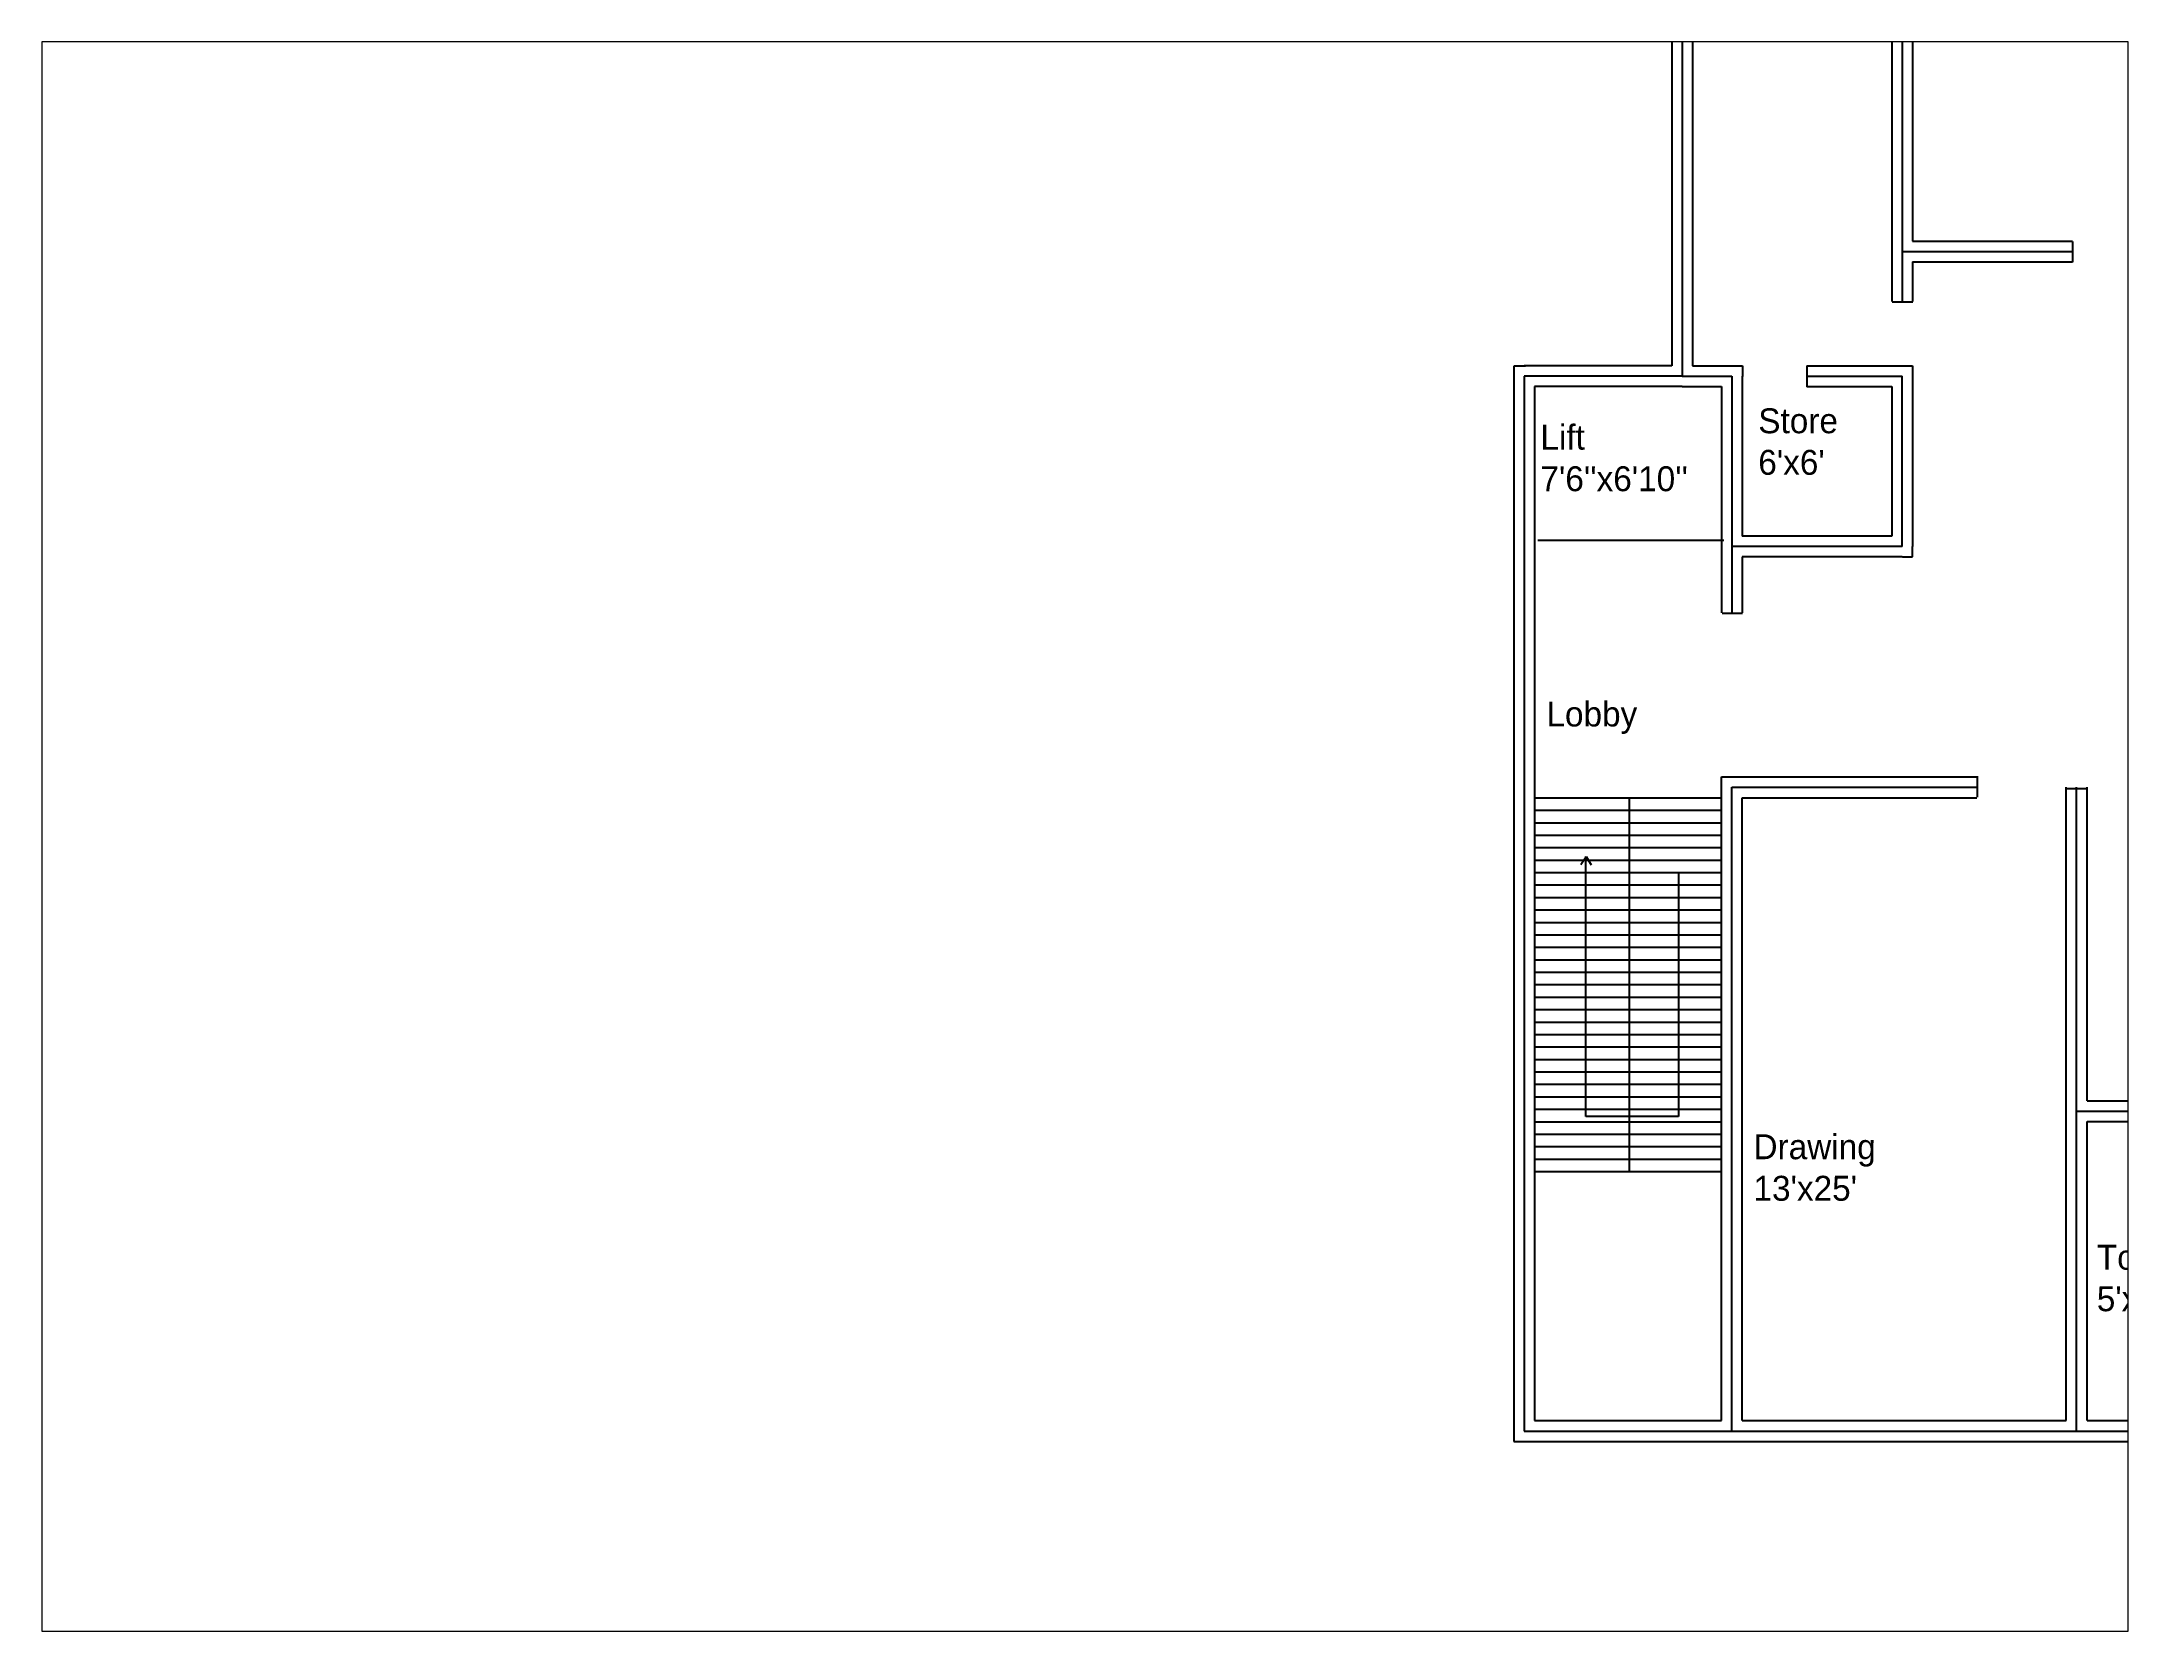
# Paper-space layout 'Layout1' of a CAD drawing. Header units: feet. Extents: x 1.05 to 9.45, y 0.8 to 7.2.
# The model-space entities are those that its viewports show. They can reach past a viewport. Long polylines and large blocks are cut down to what shows.
import ezdxf

# ---------------------------------------------------------------- set-up
doc = ezdxf.new("R2010")
doc.units = ezdxf.units.FT
doc.header["$MEASUREMENT"] = 0
doc.linetypes.add('DASHEDX2', pattern=[1.5, 1, -0.5])

msp = doc.modelspace()

# ---------------------------------------------------------------- linework, layer by layer
for p, q in [((224, 127), (224, -113)), ((234, 122), (234, -113)), ((330, 122), (330, -82)), ((335, 127), (335, -58)), ((340, 122), (340, -53)), ((340, -53), (417, -53)), ((340, -53), (417, -53)), ((417, -53.2), (417, -63.1)), ((340, -63), (417, -63)), ((340, -63), (340, -82)), ((330.1, -82.2), (340.1, -82.2)), ((148, -118), (148, -200)), ((148.1, -117.9), (148.1, -113)), ((148.1, -113), (153.6, -113)), ((224, -113), (153, -113)), ((234, -113), (253, -113)), ((253, -113), (258.1, -113)), ((258, -118), (258, -195)), ((258.1, -113), (258.1, -118.1)), ((289, -113), (335, -113)), ((289, -113.1), (289, -123.1)), ((335.1, -113.1), (340, -113.1)), ((340, -113.1), (340, -117.8)), ((340, -118), (340, -200)), ((158, -123), (158, -200)), ((229, -123), (158, -123)), ((229, -123), (248, -123)), ((248, -123), (248, -232)), ((289, -123), (330, -123)), ((330, -123), (330, -195)), ((148, -200), (148, -316)), ((158, -200), (158, -316)), ((159.6, -197), (249.1, -197)), ((330, -195), (258, -195)), ((340, -205), (340, -200.1)), ((335, -205), (258, -205)), ((335, -205), (258, -205)), ((335, -205), (258, -205)), ((258, -205), (258, -232)), ((335.1, -205), (340, -205)), ((248.3, -232.2), (258.1, -232.2)), ((248, -316), (248, -311)), ((248, -311), (253, -311)), ((253, -311), (371, -311)), ((371.1, -310.7), (371.1, -320.7)), ((148, -316), (148, -626)), ((158, -316), (158, -621)), ((247.9, -321.2), (158.2, -321.2)), ((203.5, -321.2), (203.5, -501.2)), ((248, -621), (248, -316)), ((258, -321), (371, -321)), ((258, -621), (258, -321)), ((413.9, -316.5), (424.3, -316.5)), ((414, -621), (414, -316)), ((424, -467), (424, -316)), ((424, -467), (424, -316)), ((247.9, -327.2), (158.2, -327.2)), ((247.9, -333.2), (158.2, -333.2)), ((247.9, -339.2), (158.2, -339.2)), ((247.9, -345.2), (158.2, -345.2)), ((247.9, -351.2), (158.2, -351.2)), ((180.2, -353.1), (182.8, -349.3)), ((182.7, -474.6), (182.7, -349.4)), ((182.8, -349.3), (185.3, -353.4)), ((247.9, -357.2), (158.2, -357.2)), ((227.3, -357.2), (227.3, -474.6)), ((247.9, -363.2), (158.2, -363.2)), ((247.9, -369.2), (158.2, -369.2)), ((247.9, -375.2), (158.2, -375.2)), ((247.9, -381.2), (158.2, -381.2)), ((247.9, -387.2), (158.2, -387.2)), ((247.9, -393.2), (158.2, -393.2)), ((247.9, -399.2), (158.2, -399.2)), ((247.9, -405.2), (158.2, -405.2)), ((247.9, -411.2), (158.2, -411.2)), ((247.9, -417.2), (158.2, -417.2)), ((247.9, -423.2), (158.2, -423.2)), ((247.9, -423.2), (158.2, -423.2)), ((247.9, -429.2), (158.2, -429.2)), ((158, -435.1), (247.9, -435.1)), ((247.9, -441.2), (158.2, -441.2)), ((247.9, -447.2), (158.2, -447.2)), ((247.9, -453.2), (158.2, -453.2)), ((247.9, -459.2), (158.2, -459.2)), ((247.9, -465.2), (158.2, -465.2)), ((247.9, -471.2), (158.2, -471.2)), ((424, -467), (489, -467)), ((247.9, -477.2), (158.2, -477.2)), ((227.3, -474.6), (182.7, -474.6)), ((424, -621), (424, -477)), ((424, -621), (424, -477)), ((424, -477), (489, -477)), ((247.9, -483.2), (158.2, -483.2)), ((247.9, -489.2), (158.2, -489.2)), ((247.9, -495.2), (158.2, -495.2)), ((247.9, -501.2), (158.2, -501.2)), ((158, -621), (248, -621)), ((258, -621), (414, -621)), ((424, -621), (484, -621)), ((148, -626), (148, -631)), ((148, -631), (153, -631)), ((153, -631), (253, -631)), ((253, -631), (419, -631)), ((419, -631), (489, -631))]:
    msp.add_line(p, q)
at = {"linetype": 'DASHEDX2'}
for p, q in [((229, 127), (229, -118)), ((335, 127), (335, -82)), ((335, -58), (417, -58)), ((229, -118), (153, -118)), ((153, -118), (153, -200)), ((229, -118), (253, -118)), ((253, -118), (253, -232)), ((289, -118), (335, -118)), ((335, -200), (335, -118)), ((153, -200), (153, -316)), ((335, -200), (253, -200)), ((153, -316), (153, -626)), ((253, -626), (253, -316)), ((253, -316), (371, -316)), ((419, -626), (419, -316)), ((419, -626), (419, -472)), ((419, -472), (489, -472)), ((153, -626), (253, -626)), ((253, -626), (419, -626)), ((419, -626), (489, -626))]:
    msp.add_line(p, q, dxfattribs=at)

# ---------------------------------------------------------------- texts
at = {"char_height": 12, "attachment_point": 1}
for s, width, insert in [("Store\\P6'x6'", 61.431, (265.7, -133.5)), ("Lift\\P7'6''x6'10''", 75.48, (160.8, -141.4)), ('Lobby', 75.436, (163.7, -274.7)), ("Drawing\\P13'x25'", 140.706, (263.4, -483.1)), ("Toilet\\P5'x12'", 50.697, (428.7, -536.3))]:
    msp.add_mtext_dynamic_manual_height_columns(s, width=width, gutter_width=1, heights=[0], dxfattribs=dict(at, insert=insert))

psp = doc.layouts.get("Layout1")

# ---------------------------------------------------------------- viewports
at = {"layer": '0'}
psp.add_viewport(center=(5.25, 4), size=(8.4, 6.4), view_center_point=(-58.4925, -339.6948), view_height=765.480663, dxfattribs=at)

doc.saveas('drawing.dxf')
